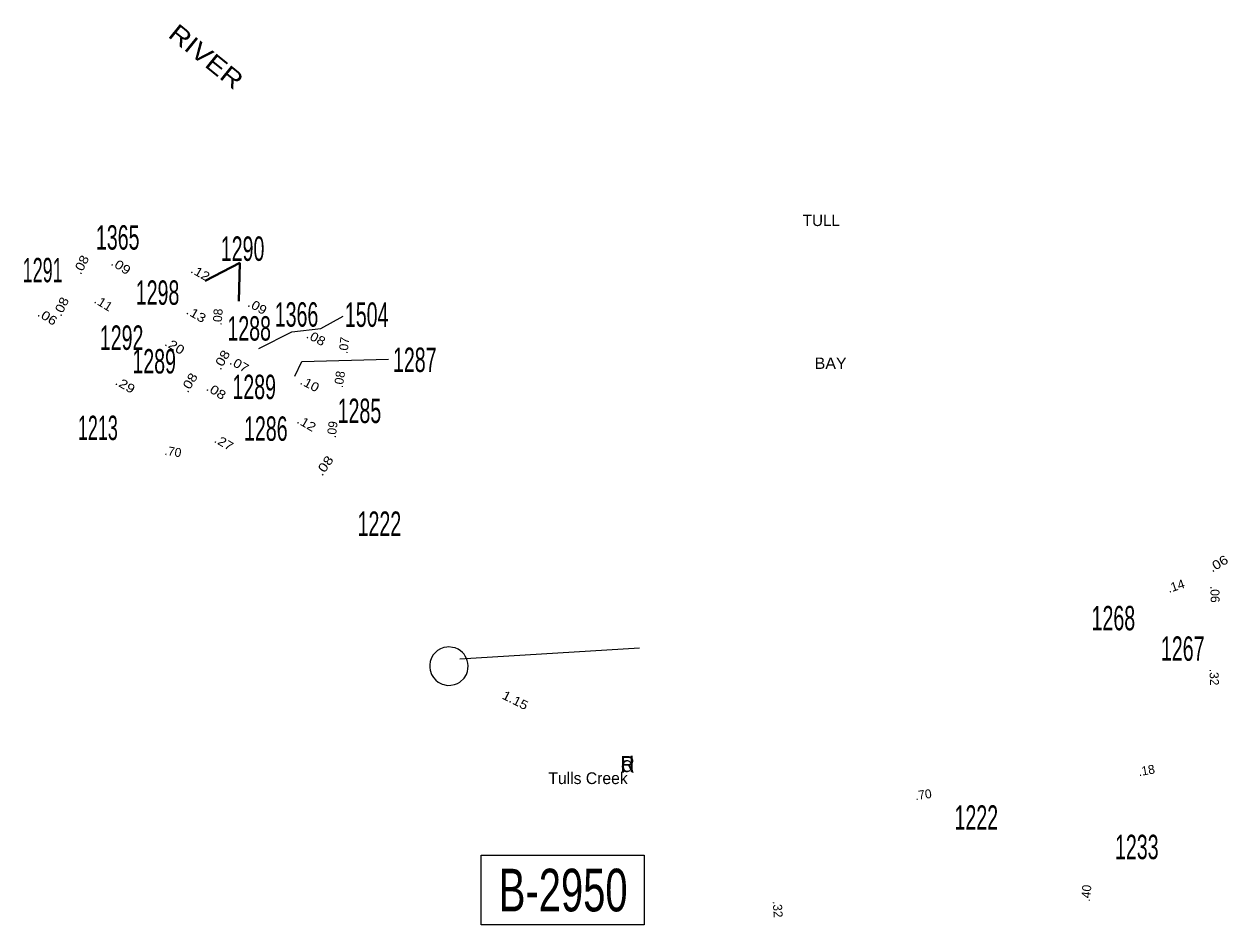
# Model space of a CAD drawing. Extents: x 833819 to 930735, y 260414 to 379173.
# Drawn here: x 881812 to 897191, y 349320 to 360832 of the extents above; entities that cross this region are included whole.
import ezdxf
from ezdxf.enums import TextEntityAlignment as Align

# ---------------------------------------------------------------- set-up
doc = ezdxf.new("R2010")
doc.units = 0
doc.header["$LTSCALE"] = 60
for name, color, linetype, lineweight in [('23', 7, 'Continuous', 25), ('3', 7, 'Continuous', 25), ('31', 7, 'Continuous', 25), ('34', 7, 'Continuous', 13), ('38', 7, 'Continuous', 40), ('40', 7, 'Continuous', 13)]:
    doc.layers.add(name, color=color, linetype=linetype, lineweight=lineweight)
doc.layers.add('57', color=7, linetype='Continuous')

msp = doc.modelspace()

# ---------------------------------------------------------------- linework, layer by layer
at = {"layer": '23'}
for points in [[(884810.97, 356686.14), (885233.03, 356897.29), (885602.34, 356942.53), (885888.75, 357100.89)], [(885270.72, 356331.73), (885361.16, 356520.25), (886469.09, 356550.41)]]:
    msp.add_lwpolyline(points, dxfattribs=at)
at = {"layer": '3', "lineweight": 13}
msp.add_lwpolyline([(887218.09, 352380.87), (887265.33, 352382.84), (887310.61, 352390.71), (887349.98, 352406.46), (887379.51, 352424.18), (887432.66, 352473.39), (887462.18, 352520.63), (887475.96, 352558.04), (887481.87, 352593.47), (887485.81, 352630.87), (887481.87, 352666.3), (887473.99, 352699.77), (887464.15, 352725.36), (887448.4, 352754.89), (887432.66, 352780.48), (887412.97, 352800.16), (887387.38, 352823.78), (887357.85, 352843.47), (887320.45, 352859.22), (887285.02, 352867.09), (887239.74, 352873), (887214.15, 352871.03), (887174.78, 352863.15), (887131.47, 352847.41), (887092.1, 352825.75), (887072.42, 352806.07), (887038.96, 352770.63), (887017.3, 352731.26), (887001.55, 352685.99), (886995.65, 352642.68), (886993.68, 352611.19), (886999.58, 352573.78), (887017.3, 352518.67), (887040.92, 352483.23), (887072.42, 352449.77), (887101.95, 352422.21), (887151.16, 352398.59), (887174.78, 352390.71)], close=True, dxfattribs=at)
at = {"layer": '3'}
msp.add_lwpolyline([(889734.78, 349319.83), (887651.01, 349319.83), (887651.01, 350209.42), (889734.78, 350209.42)], close=True, dxfattribs=at)
at = {"layer": '31'}
msp.add_line((887378.7, 352721.02), (889672.11, 352860.11), dxfattribs=at)
at = {"layer": '38'}
for q in [(884125.47, 357551.32), (884555.3, 357289.4)]:
    msp.add_line((884567.3, 357782), q, dxfattribs=at)

# ---------------------------------------------------------------- texts
at = {"layer": '23'}
for s, width, p in [('1365', 0.6, (883008.36, 357949.67)), ('1290', 0.6, (884603.64, 357806.16)), ('1291', 0.55, (882050.1, 357532.43)), ('1298', 0.6, (883517.52, 357244.44)), ('1366', 0.6, (885292.71, 356965.08)), ('1504', 0.6, (886188.89, 356962.75)), ('1288', 0.6, (884687.92, 356787.23)), ('1292', 0.6, (883058.45, 356668.95)), ('1289', 0.6, (883474.37, 356366.92)), ('1287', 0.6, (886803.15, 356385.88)), ('1289', 0.6, (884752.21, 356039.17)), ('1285', 0.6, (886096.42, 355733.77)), ('1213', 0.55, (882754.6, 355515.73)), ('1286', 0.6, (884900.24, 355506.42)), ('1222', 0.6, (886351.52, 354291.29)), ('1268', 0.6, (895727.54, 353085.01)), ('1267', 0.6, (896613.3, 352694.99)), ('1222', 0.6, (893976.98, 350536.92)), ('1233', 0.6, (896026.63, 350160.18))]:
    msp.add_text(s, height=312, dxfattribs=dict(at, width=width)).set_placement(p, align=Align.CENTER)
at = {"layer": '3', "width": 0.7}
msp.add_text('B-2950', height=545, dxfattribs=at).set_placement((887876.9, 349492.83))
at = {"layer": '34'}
for s, height, width, p in [('d', 197, 1.2, (889522.24, 351273.74)), ('R', 210, 0.9, (889522.24, 351267.24))]:
    msp.add_text(s, height=height, dxfattribs=dict(at, width=width)).set_placement(p, align=Align.CENTER)
msp.add_text('Tulls Creek', height=150, dxfattribs=at).set_placement((889016.39, 351119.93), align=Align.CENTER)
at = {"layer": '40'}
for s, rotation, width, p in [('.08', 63.075, 1.15, (882592.21, 357730.41)), ('.09', 327.067, 1.2, (883019.01, 357690.96)), ('.12', 330.422, 1.15, (884036.32, 357601.83)), ('.08', 64.188, 1.15, (882336.91, 357196.31)), ('.11', 328.639, 1.1, (882797.19, 357215.3)), ('.09', 330.712, 1.15, (884765.38, 357172.13)), ('.06', 327.793, 1.2, (882081.38, 357041.26)), ('.13', 329.648, 1.2, (883983.03, 357072.55)), ('.20', 329.535, 1.2, (883708.3, 356666.72)), ('.08', 331.767, 1.15, (885515.29, 356770.72)), ('.08', 59.88, 1.2, (884385.75, 356511.64)), ('.07', 329.648, 1.15, (884533.23, 356431.59)), ('.08', 58.554, 1.2, (883969.48, 356219.4)), ('.29', 329.637, 1.2, (883076.03, 356169.36)), ('.08', 327.922, 1.2, (884236.68, 356092.42)), ('.10', 332.549, 1.15, (885435.62, 356180.56)), ('.12', 329.585, 1.15, (885391.62, 355679.15)), ('.27', 329.941, 1.15, (884336.4, 355433.14)), ('.08', 54.49, 1.25, (885696.56, 355155.23)), ('.06', 31.175, 1.2, (897098.18, 353888.82)), ('.14', 18.049, 1.05, (896543.74, 353596.43)), ('1.15', 333.248, 1.15, (888061.41, 352139.69))]:
    msp.add_text(s, height=115, rotation=rotation, dxfattribs=dict(at, width=width)).set_placement(p, align=Align.CENTER)
for s, rotation, p in [('.08', 85.889, (884343.29, 357085.17)), ('.07', 83.674, (885956.48, 356719.56)), ('.08', 81.725, (885898.38, 356284.07)), ('.09', 83.032, (885805.76, 355643.93)), ('.70', 351.456, (883706.6, 355311.01)), ('.06', 271.438, (896968.46, 353544.27)), ('.32', 272.145, (896958.88, 352484.96)), ('.18', 10.111, (896160.1, 351238.93)), ('.70', 8.112, (893307.17, 350928.91)), ('.40', 84.8, (895437.86, 349721.1)), ('.32', 274.047, (891383.18, 349516.59))]:
    msp.add_text(s, height=115, rotation=rotation, dxfattribs=at).set_placement(p, align=Align.CENTER)
at = {"layer": '57', "width": 1.2}
msp.add_text('RIVER', height=225, rotation=321.062, dxfattribs=at).set_placement((884067.75, 360328.95), align=Align.CENTER)
at = {"layer": '57'}
msp.add_text('TULL', height=145, dxfattribs=at).set_placement((891997.22, 358250.77), align=Align.CENTER)
at = {"layer": '57', "width": 1.05}
msp.add_text('BAY', height=145, dxfattribs=at).set_placement((892115.83, 356425.37), align=Align.CENTER)

doc.saveas('drawing.dxf')
